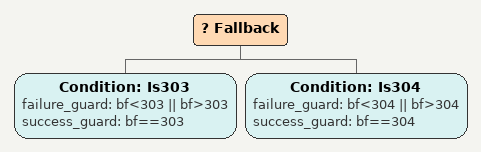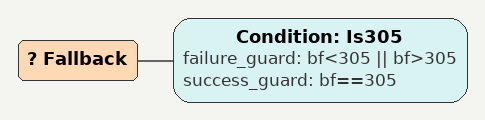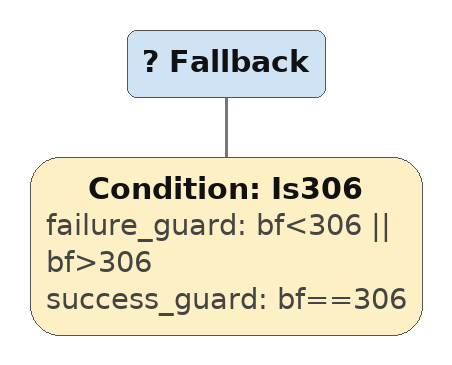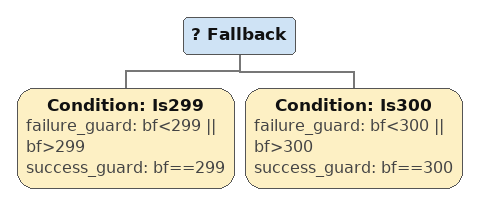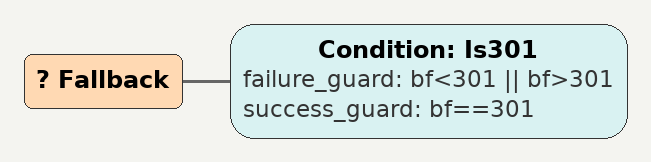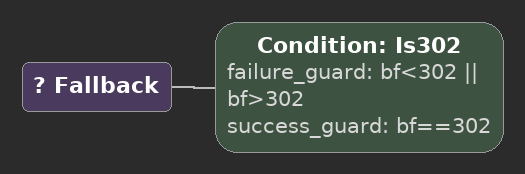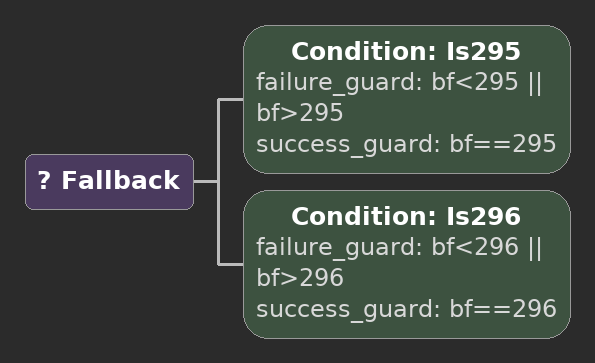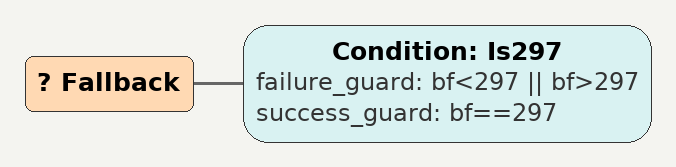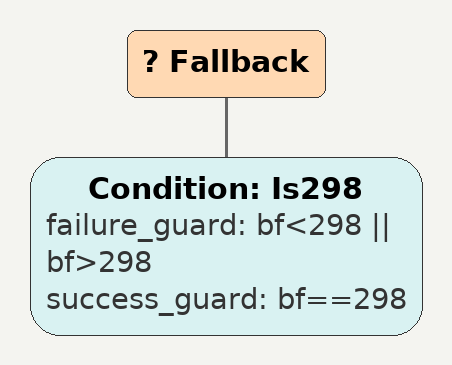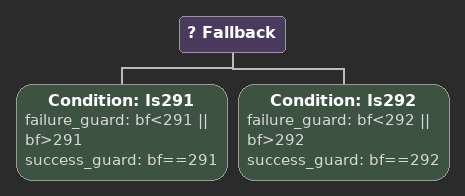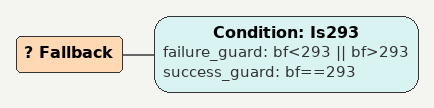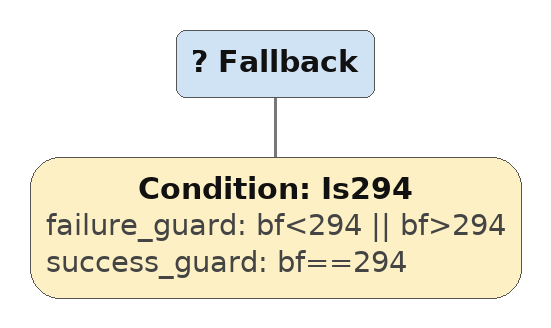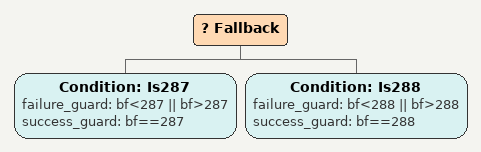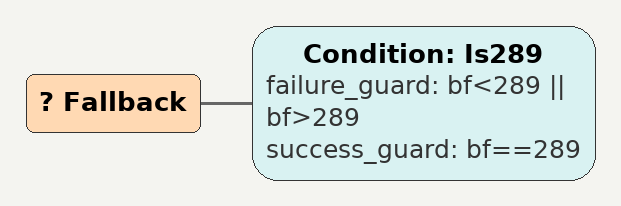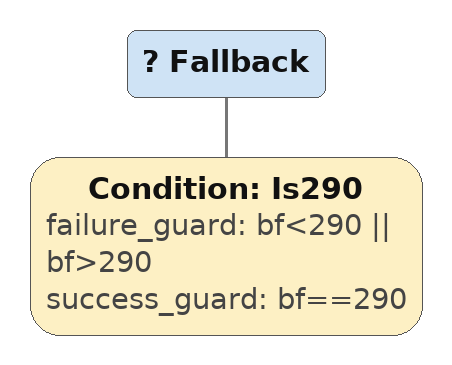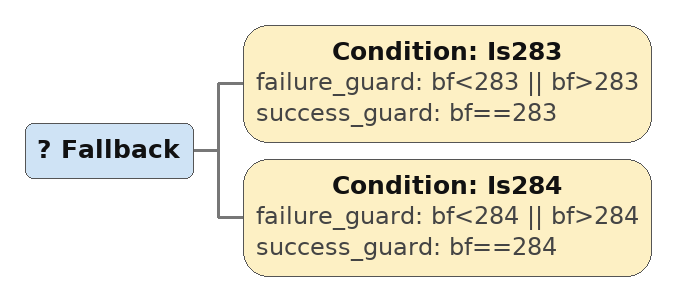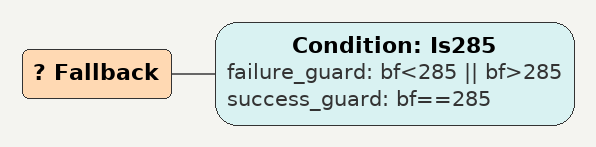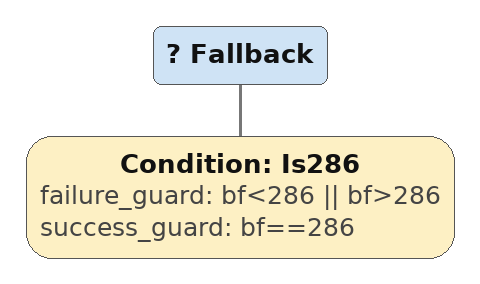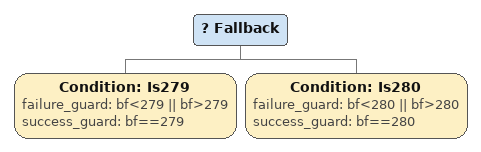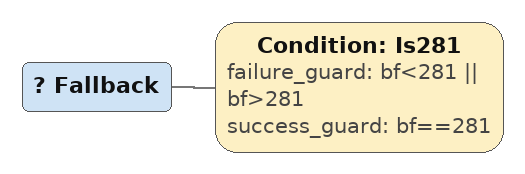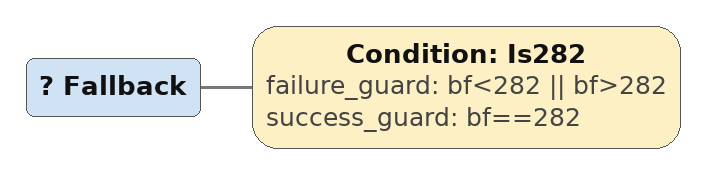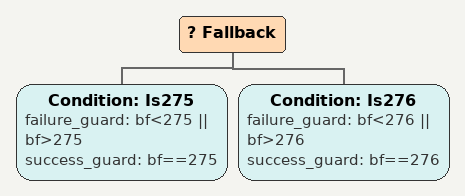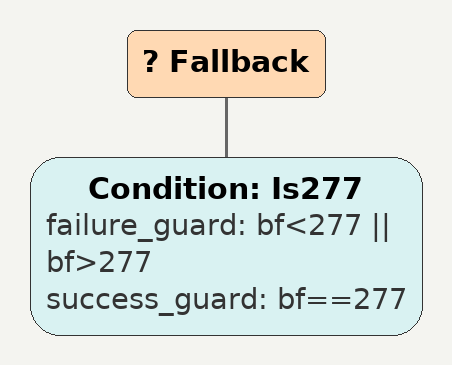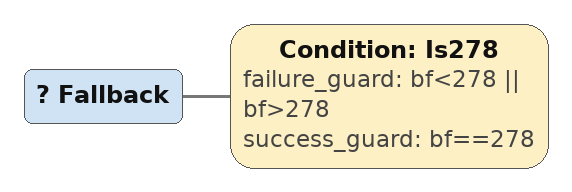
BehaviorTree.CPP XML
<Fallback>
    <Condition ID="Is303" failure_guard="bf&lt;303 || bf>303" success_guard="bf==303"/>
    <Condition ID="Is304" failure_guard="bf&lt;304 || bf>304" success_guard="bf==304"/>
        sequence302
        sequence
        children {
        } end_children
    } end_composite
</Fallback>

<Fallback>
    <Condition ID="Is305" failure_guard="bf&lt;305 || bf>305" success_guard="bf==305"/>
        sequence302
        sequence
        children {
        } end_children
    } end_composite
</Fallback>

<Fallback>
    <Condition ID="Is306" failure_guard="bf&lt;306 || bf>306" success_guard="bf==306"/>
        sequence302
        sequence
        children {
        } end_children
    } end_composite
</Fallback>

<Fallback>
    <Condition ID="Is299" failure_guard="bf&lt;299 || bf>299" success_guard="bf==299"/>
    <Condition ID="Is300" failure_guard="bf&lt;300 || bf>300" success_guard="bf==300"/>
        sequence298
        sequence
        children {
        } end_children
    } end_composite
</Fallback>

<Fallback>
    <Condition ID="Is301" failure_guard="bf&lt;301 || bf>301" success_guard="bf==301"/>
        sequence298
        sequence
        children {
        } end_children
    } end_composite
</Fallback>

<Fallback>
    <Condition ID="Is302" failure_guard="bf&lt;302 || bf>302" success_guard="bf==302"/>
        sequence298
        sequence
        children {
        } end_children
    } end_composite
</Fallback>

<Fallback>
    <Condition ID="Is295" failure_guard="bf&lt;295 || bf>295" success_guard="bf==295"/>
    <Condition ID="Is296" failure_guard="bf&lt;296 || bf>296" success_guard="bf==296"/>
        sequence294
        sequence
        children {
        } end_children
    } end_composite
</Fallback>

<Fallback>
    <Condition ID="Is297" failure_guard="bf&lt;297 || bf>297" success_guard="bf==297"/>
        sequence294
        sequence
        children {
        } end_children
    } end_composite
</Fallback>

<Fallback>
    <Condition ID="Is298" failure_guard="bf&lt;298 || bf>298" success_guard="bf==298"/>
        sequence294
        sequence
        children {
        } end_children
    } end_composite
</Fallback>

<Fallback>
    <Condition ID="Is291" failure_guard="bf&lt;291 || bf>291" success_guard="bf==291"/>
    <Condition ID="Is292" failure_guard="bf&lt;292 || bf>292" success_guard="bf==292"/>
        sequence290
        sequence
        children {
        } end_children
    } end_composite
</Fallback>

<Fallback>
    <Condition ID="Is293" failure_guard="bf&lt;293 || bf>293" success_guard="bf==293"/>
        sequence290
        sequence
        children {
        } end_children
    } end_composite
</Fallback>

<Fallback>
    <Condition ID="Is294" failure_guard="bf&lt;294 || bf>294" success_guard="bf==294"/>
        sequence290
        sequence
        children {
        } end_children
    } end_composite
</Fallback>

<Fallback>
    <Condition ID="Is287" failure_guard="bf&lt;287 || bf>287" success_guard="bf==287"/>
    <Condition ID="Is288" failure_guard="bf&lt;288 || bf>288" success_guard="bf==288"/>
        sequence286
        sequence
        children {
        } end_children
    } end_composite
</Fallback>

<Fallback>
    <Condition ID="Is289" failure_guard="bf&lt;289 || bf>289" success_guard="bf==289"/>
        sequence286
        sequence
        children {
        } end_children
    } end_composite
</Fallback>

<Fallback>
    <Condition ID="Is290" failure_guard="bf&lt;290 || bf>290" success_guard="bf==290"/>
        sequence286
        sequence
        children {
        } end_children
    } end_composite
</Fallback>

<Fallback>
    <Condition ID="Is283" failure_guard="bf&lt;283 || bf>283" success_guard="bf==283"/>
    <Condition ID="Is284" failure_guard="bf&lt;284 || bf>284" success_guard="bf==284"/>
        sequence282
        sequence
        children {
        } end_children
    } end_composite
</Fallback>

<Fallback>
    <Condition ID="Is285" failure_guard="bf&lt;285 || bf>285" success_guard="bf==285"/>
        sequence282
        sequence
        children {
        } end_children
    } end_composite
</Fallback>

<Fallback>
    <Condition ID="Is286" failure_guard="bf&lt;286 || bf>286" success_guard="bf==286"/>
        sequence282
        sequence
        children {
        } end_children
    } end_composite
</Fallback>

<Fallback>
    <Condition ID="Is279" failure_guard="bf&lt;279 || bf>279" success_guard="bf==279"/>
    <Condition ID="Is280" failure_guard="bf&lt;280 || bf>280" success_guard="bf==280"/>
        sequence278
        sequence
        children {
        } end_children
    } end_composite
</Fallback>

<Fallback>
    <Condition ID="Is281" failure_guard="bf&lt;281 || bf>281" success_guard="bf==281"/>
        sequence278
        sequence
        children {
        } end_children
    } end_composite
</Fallback>

<Fallback>
    <Condition ID="Is282" failure_guard="bf&lt;282 || bf>282" success_guard="bf==282"/>
        sequence278
        sequence
        children {
        } end_children
    } end_composite
</Fallback>

<Fallback>
    <Condition ID="Is275" failure_guard="bf&lt;275 || bf>275" success_guard="bf==275"/>
    <Condition ID="Is276" failure_guard="bf&lt;276 || bf>276" success_guard="bf==276"/>
        sequence274
        sequence
        children {
        } end_children
    } end_composite
</Fallback>

<Fallback>
    <Condition ID="Is277" failure_guard="bf&lt;277 || bf>277" success_guard="bf==277"/>
        sequence274
        sequence
        children {
        } end_children
    } end_composite
</Fallback>

<Fallback>
    <Condition ID="Is278" failure_guard="bf&lt;278 || bf>278" success_guard="bf==278"/>
        sequence274
        sequence
        children {
        } end_children
    } end_composite
</Fallback>
